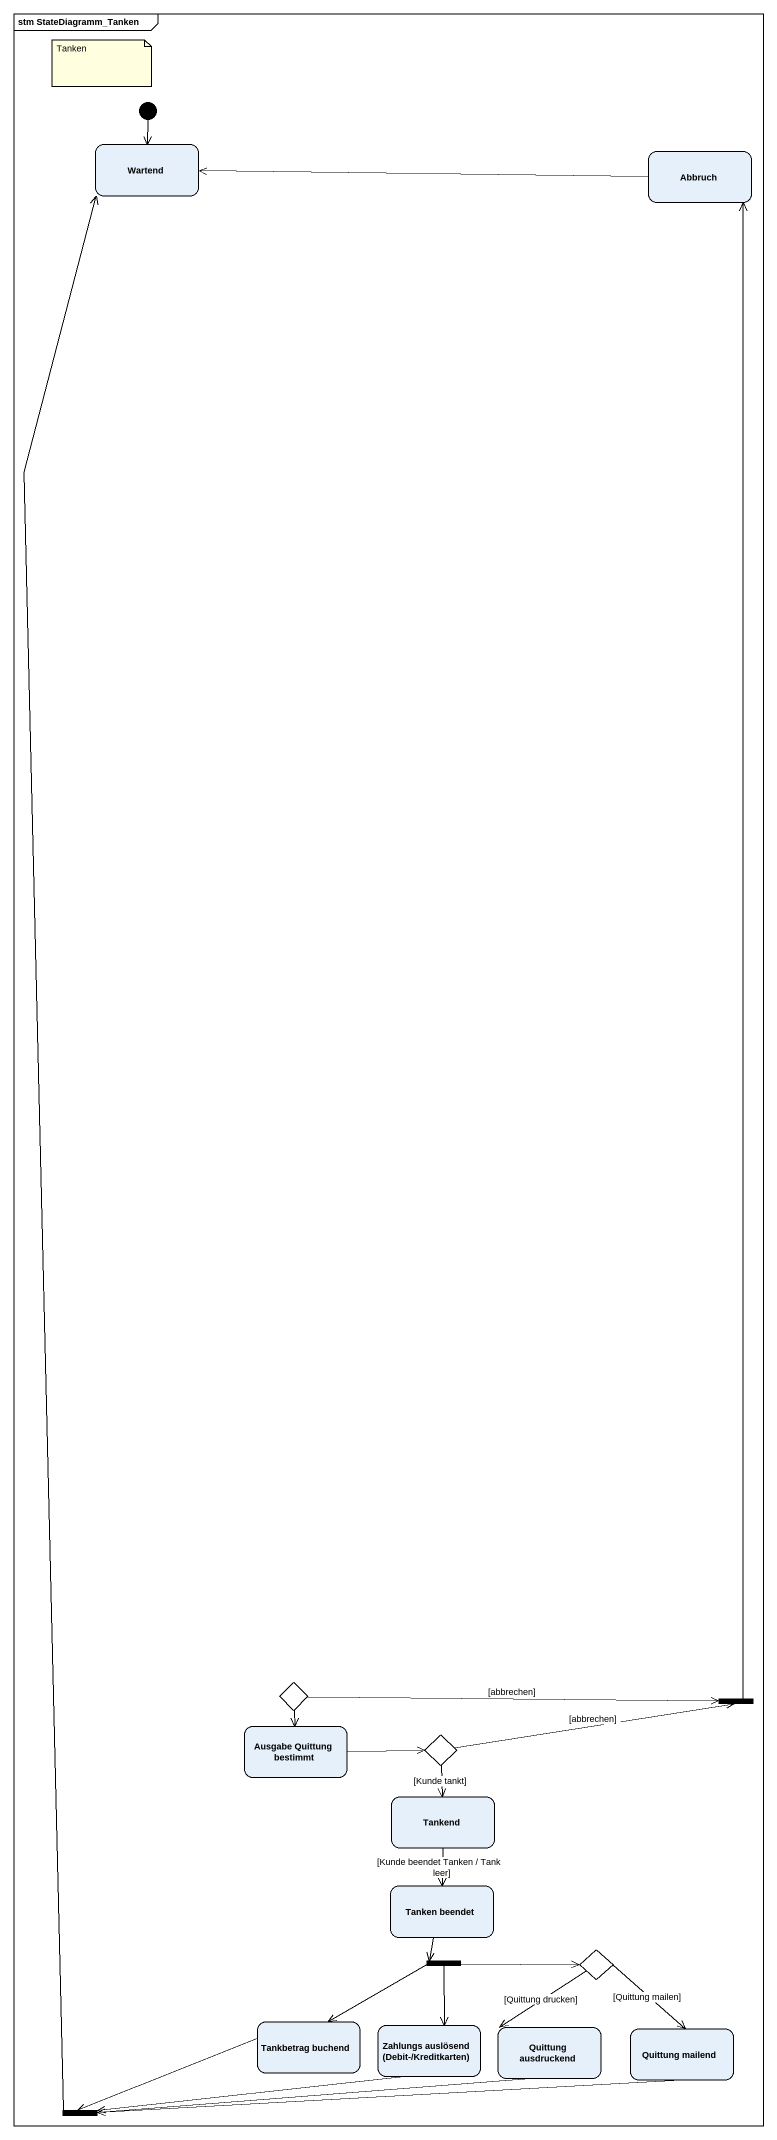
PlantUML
@startuml
mainframe stm StateDiagramm_Tanken
hide empty description
state Wartend
state Abbruch
state choice1 <<choice>>
state fork1 <<join>>
state "Ausgabe Quittung bestimmt" as Ausgabe_Quittung_bestimmt
state choice2 <<choice>>
state Tankend
state "Tanken beendet" as Tanken_beendet
state fork2 <<fork>>
state choice3 <<choice>>
state "Tankbetrag buchend" as Tankbetrag_buchend
state "Zahlungs auslösend (Debit-/Kreditkarten)" as Zahlungs_auslösend_Debit
state "Quittung ausdruckend" as Quittung_ausdruckend
state "Quittung mailend" as Quittung_mailend
state fork3 <<join>>
[*] --> Wartend
Abbruch -left-> Wartend
choice1 -right-> fork1 : [abbrechen]
choice1 --> Ausgabe_Quittung_bestimmt
fork1 -up-> Abbruch
Ausgabe_Quittung_bestimmt -right-> choice2
choice2 -right-> fork1 : [abbrechen]
choice2 --> Tankend : [Kunde tankt]
Tankend --> Tanken_beendet : [Kunde beendet Tanken / Tank leer]
Tanken_beendet --> fork2
fork2 -right-> choice3
fork2 --> Tankbetrag_buchend
fork2 --> Zahlungs_auslösend_Debit
choice3 --> Quittung_ausdruckend : [Quittung drucken]
choice3 --> Quittung_mailend : [Quittung mailen]
Tankbetrag_buchend -left-> fork3
Zahlungs_auslösend_Debit -left-> fork3
Quittung_ausdruckend -left-> fork3
Quittung_mailend -left-> fork3
fork3 -up-> Wartend
note as N1
  Tanken
end note
@enduml
